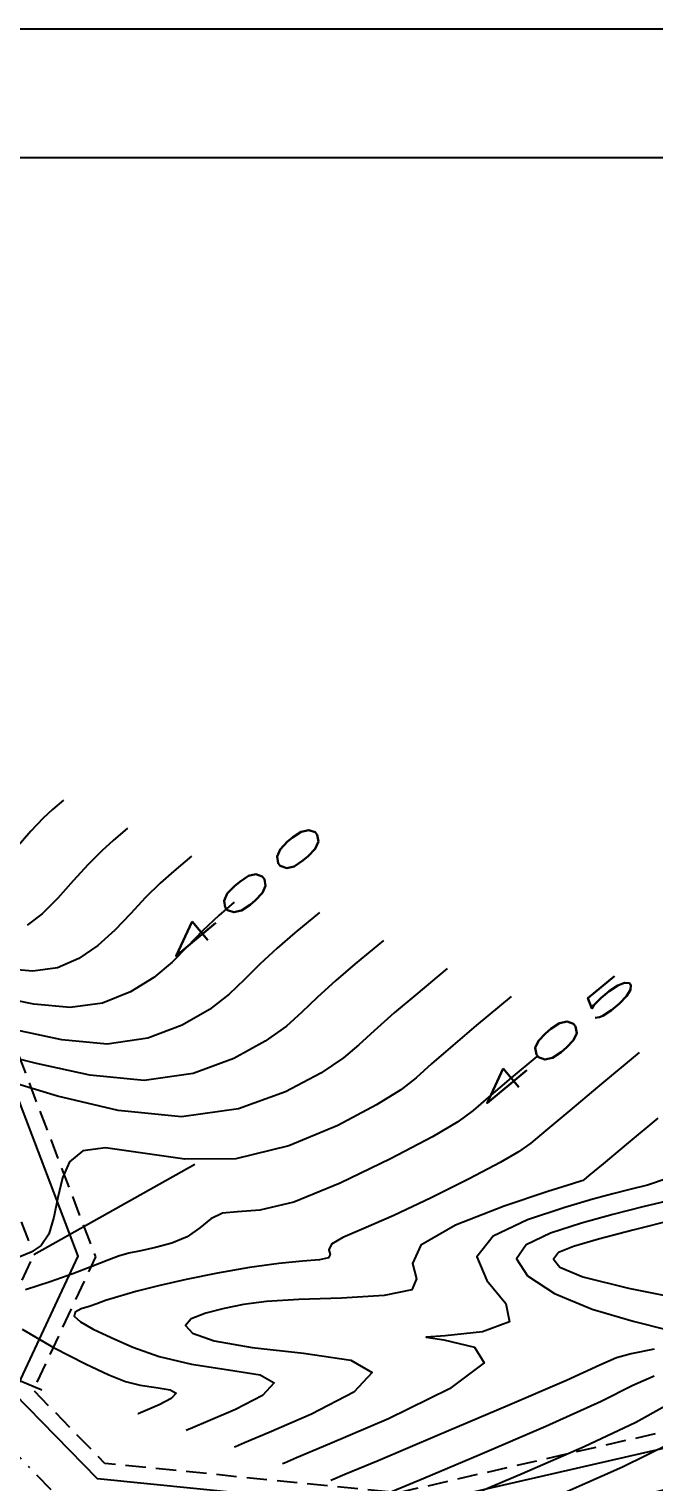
# Model space of a CAD drawing. Header units: millimetres. Extents: x 276147 to 291056, y 9594849 to 9609891.
# Drawn here: x 285157.5 to 285196, y 9596544 to 9596633.6 of the extents above; entities that cross this region are included whole.
import ezdxf
from ezdxf.enums import TextEntityAlignment as Align

# ---------------------------------------------------------------- set-up
doc = ezdxf.new("R2010")
doc.units = ezdxf.units.MM
doc.header["$LTSCALE"] = 10
for name, pattern in [('CONTINUO', [0]), ('DASHDOTX2', [50.8, 25.4, -12.7, 0, -12.7]), ('HIDDEN', [0.375, 0.25, -0.125])]:
    doc.linetypes.add(name, pattern=pattern)
for name, color, linetype in [('500-dim1', 6, 'Continuous'), ('Curvas mestras', 30, 'Continuous'), ('Curvas simples', 9, 'Continuous'), ('Curvas texto', 2, 'Continuous'), ('LINHA02', 8, 'Continuous'), ('TG', 7, 'CONTINUO')]:
    doc.layers.add(name, color=color, linetype=linetype)
doc.styles.add('SIMPLEX', font='simplex', dxfattribs={"height": 0.2})

msp = doc.modelspace()

# ---------------------------------------------------------------- linework, layer by layer
at = {"color": 8, "linetype": 'HIDDEN', "ltscale": 0.5, "elevation": 160.1796621240507, "flags": 128}
msp.add_lwpolyline([(285284.4066639607, 9596526.482070172), (285270.5826698519, 9596522.259217547), (285252.1874144828, 9596516.639969464), (285244.6637616719, 9596517.652206672), (285240.8799137478, 9596523.684238628), (285243.4126827257, 9596545.38090043), (285230.2537774265, 9596548.6337094), (285199.4507043695, 9596547.796458796), (285180.1765932365, 9596543.374876408), (285162.1225250977, 9596545.187320657), (285157.7266263914, 9596549.70200622), (285161.5581282348, 9596557.913740786), (285153.2551091654, 9596579.718767166), (285130.9623938378, 9596584.62452904), (285110.0950859511, 9596578.108072596), (285097.2086925445, 9596562.038380977), (285064.8856910209, 9596538.509236362), (285052.1738307181, 9596523.014541393), (285036.6182420748, 9596511.097859764), (285028.5252062663, 9596504.898021668), (285022.1250464947, 9596498.753929328), (285006.5727289441, 9596498.09449322)], dxfattribs=at)
at = {"layer": '500-dim1', "ltscale": 0.1}
for points in [[(284988.6304906769, 9596397.671586046), (285302.3489022282, 9596397.671586046), (285302.3489022282, 9596633.55606258), (284988.6304906769, 9596633.55606258)], [(284996.5727289441, 9596405.613824314), (285294.4066639611, 9596405.613824314), (285294.4066639611, 9596625.613824312), (284996.5727289441, 9596625.613824312)]]:
    msp.add_lwpolyline(points, close=True, dxfattribs=at)
at = {"layer": 'Curvas mestras', "linetype": 'CONTINUO'}
for points in [[(285170.0920568533, 9596579.769858418, -58.20039105988371), (285169.1408823934, 9596578.938337827, -58.19223654913048), (285168.1430453249, 9596577.996470524, -58.18140278730107), (285167.2138694486, 9596577.032326812, -58.16846077676427), (285166.258648896, 9596576.072081758, -58.15616933066895), (285165.1301701175, 9596575.126430873, -58.14783403198498), (285163.7086908492, 9596574.235066047, -58.1471591948325), (285161.9843659488, 9596573.553656682, -58.15944355641523), (285159.974824552, 9596573.266865565, -58.19038442716965), (285157.739960135, 9596573.474992542, -58.24206624299086), (285155.5087305231, 9596573.940879766, -58.30212160662313)], [(285188.737860093, 9596570.260782136, -52.51081086569729), (285187.1615661553, 9596568.940065583, -52.49917434356438), (285185.7676198278, 9596567.750291876, -52.48816830073746), (285184.8186103344, 9596566.927497987, -52.48025629549785), (285183.8702403922, 9596566.233761113, -52.47656050414343), (285182.3014930865, 9596565.312665472, -52.47786761886937), (285179.7170172448, 9596563.943785733, -52.48489066408047), (285176.624126629, 9596562.450640162, -52.49804736373744), (285173.7558017293, 9596561.292731436, -52.51768155712897), (285171.6799415153, 9596560.788156988, -52.54281717104868), (285170.3041248208, 9596560.689371224, -52.56719764039416), (285169.3708439523, 9596560.607420292, -52.58324648983807), (285168.6427818661, 9596560.249043347, -52.58611769615936), (285167.9633611323, 9596559.703755533, -52.58188763886256), (285167.1961929624, 9596559.156760983, -52.579363059162), (285166.253916696, 9596558.753879543, -52.58507594928642), (285165.2453021517, 9596558.483379817, -52.59645848473565), (285164.3281482692, 9596558.2941431, -52.60866797409517), (285163.6065809288, 9596558.134710006, -52.61792797219504), (285162.9700177813, 9596557.95226045, -52.624727408544), (285162.2542044197, 9596557.693634667, -52.63062147164283), (285161.3234571625, 9596557.322544888, -52.63714470990499), (285160.1563892128, 9596556.870188374, -52.64574873176434), (285158.760186497, 9596556.384633388, -52.65786443245861), (285157.2393364188, 9596555.887828736, -52.67211361307682)], [(285197.2695500503, 9596560.210736897, -47.00653019788705), (285194.6567508596, 9596559.55926261, -47.03763035803831), (285192.5301926307, 9596559.00499684, -47.06215533436306), (285190.9895816227, 9596558.562572332, -47.0785831634098), (285190.0625841048, 9596558.1758636, -47.08451931547871), (285189.7588545937, 9596557.771053843, -47.07735109721808), (285190.1510553815, 9596557.284328127, -47.05352877275117), (285191.5638888328, 9596556.691866867, -47.00575386269747), (285194.38506509, 9596555.97985236, -46.92579084532598), (285198.6241740746, 9596555.1469332, -46.81340293309449)], [(285157.0306550545, 9596553.455767963, -52.59660671898427), (285158.9612600015, 9596552.322177164, -52.52070607905307), (285160.9322668976, 9596551.329344347, -52.44860690695031), (285162.364591789, 9596550.649757888, -52.39758573964036), (285163.3840739297, 9596550.242104517, -52.36376274373878), (285164.2927833755, 9596550.01162056, -52.33796899343407), (285165.2867450666, 9596549.866395902, -52.31325777593565), (285166.1377984524, 9596549.7259227, -52.29157093973163), (285166.5117358629, 9596549.512544677, -52.27707252095251), (285166.1972175684, 9596549.179201877, -52.27246276332561), (285165.474372598, 9596548.801214643, -52.27458663654078), (285164.7461999169, 9596548.484497637, -52.27882521177207), (285164.3264373707, 9596548.308024803, -52.28146853428596), (285164.1717883266, 9596548.243008235, -52.28244237499575), (285164.1496960347, 9596548.233720297, -52.28258149113071)], [(285195.9582834389, 9596550.57383532, -46.71706166609918), (285194.6586644513, 9596549.98776981, -46.72394496950118), (285192.701820581, 9596549.007124724, -46.73109120383424), (285189.2823360319, 9596547.46723558, -46.74927207911649), (285185.2264524021, 9596545.724405548, -46.77357761954453), (285181.7683251501, 9596544.26518422, -46.79517758512202), (285179.8346416607, 9596543.452240687, -46.80735429751485), (285179.1222320612, 9596543.152736014, -46.81184048010299), (285179.020459402, 9596543.109948777, -46.8124813323634)]]:
    msp.add_polyline3d(points, dxfattribs=at)
at = {"layer": 'Curvas simples', "linetype": 'CONTINUO'}
for points in [[(285159.5826009592, 9596586.046788953, -61.61925567444678), (285158.9045747108, 9596585.475304784, -61.61413920003951), (285158.3284723394, 9596584.937302567, -61.60807391415847), (285157.5683004233, 9596584.144177716, -61.59734348315078), (285156.6510259179, 9596583.095224304, -61.58138345190354)], [(285163.522475828, 9596584.319074657, -60.48281493791411), (285162.6337357583, 9596583.573489327, -60.47622314656883), (285161.93260869, 9596582.93764732, -60.46946145491938), (285161.0932157239, 9596582.094941987, -60.45869657784033), (285160.1719730963, 9596581.07425914, -60.44374259534788), (285159.2140128965, 9596580.00740962, -60.42801283622657), (285158.261639928, 9596579.051936233, -60.41582059111942), (285157.340093342, 9596578.340112964, -60.41099368847472)], [(285167.462350699, 9596582.591361364, -59.34637423426875), (285166.3628958059, 9596581.671673877, -59.33830711323799), (285165.5367450428, 9596580.937993072, -59.3308490283348), (285164.6181300248, 9596580.045706253, -59.32004969261152), (285163.6929212725, 9596579.053292977, -59.30610168599789), (285162.7363313961, 9596578.039745687, -59.29209107343604), (285161.695904523, 9596577.089183554, -59.28182732159303), (285160.5243920945, 9596576.287589008, -59.27907642532637), (285159.1953478135, 9596575.728397563, -59.28743103236456), (285157.6875296942, 9596575.506906996, -59.31044034580963), (285156.0170245232, 9596575.662476284, -59.34907119496756)], [(285175.3421014392, 9596579.135933777, -57.07349277418371), (285173.8212169009, 9596577.86804296, -57.06247502655287), (285172.7450187463, 9596576.938683577, -57.0536241225459), (285171.6679606257, 9596575.947234796, -57.0427558818742), (285170.7348176272, 9596575.01136165, -57.03081990012697), (285169.7809673956, 9596574.104417827, -57.02024756787841), (285168.5644347098, 9596573.163677193, -57.01384072974589), (285166.8929896039, 9596572.182543088, -57.01524196428046), (285164.7733850841, 9596571.378915802, -57.03145606038424), (285162.2621194123, 9596571.026825128, -57.07032854112594), (285159.4628957466, 9596571.287508797, -57.13506129095595), (285156.6682248591, 9596571.871044407, -57.21028214270746)], [(285179.2819763099, 9596577.40822048, -55.93705207048015), (285177.5503779504, 9596575.966228504, -55.9245590058531), (285176.3491560987, 9596574.939029327, -55.91501167587967), (285175.192874926, 9596573.897999063, -55.90410899664539), (285174.2557658035, 9596572.990395484, -55.89317899083517), (285173.3032858929, 9596572.136752896, -55.88432577237518), (285171.9986993043, 9596571.200924512, -55.87984746021948), (285170.0772883588, 9596570.130020127, -55.88332473372839), (285167.5624032196, 9596569.204174925, -55.9034685844349), (285164.5494152718, 9596568.786784688, -55.95027263505882), (285161.1966449491, 9596569.103769893, -56.02796198564147), (285157.9142319032, 9596569.831160767, -56.11768754294872), (285155.1752648499, 9596570.507518267, -56.19483188734421)], [(285183.2218511811, 9596575.680507187, -54.80061136689299), (285181.279537998, 9596574.064413048, -54.78664297263867), (285179.9532924493, 9596572.93937408, -54.776399216757), (285178.7177902265, 9596571.848763334, -54.76546209139314), (285177.7767139818, 9596570.96943032, -54.75553811425607), (285176.8256043928, 9596570.169088967, -54.74840400958465), (285175.4329638992, 9596569.238171833, -54.74585419069308), (285173.2615871109, 9596568.077496167, -54.75140747052183), (285170.3514223549, 9596567.029434046, -54.77548108840392), (285166.836710132, 9596566.54674425, -54.83021674913153), (285162.9362437125, 9596566.92205508, -54.9208115861079), (285159.2070274554, 9596567.807476906, -55.02468457867189), (285156.2906214877, 9596568.694989624, -55.11231007464494)], [(285187.16172605, 9596573.952792894, -53.66417063047674), (285185.0086990456, 9596572.162597593, -53.64872691910978), (285183.5574298022, 9596570.939719832, -53.63778677009077), (285182.2427045273, 9596569.799527608, -53.62681520616433), (285181.2976621581, 9596568.948464153, -53.61789720484785), (285180.3479218924, 9596568.201425036, -53.61248226693397), (285178.8672284941, 9596567.275419153, -53.61186092110847), (285176.4852426228, 9596566.01198105, -53.61827447070073), (285173.4553005466, 9596564.750756916, -53.63776737040871), (285170.1866574256, 9596563.95591658, -53.6773347236126), (285167.0560923047, 9596563.929234147, -53.73930202124438), (285164.3104767302, 9596564.32288278, -53.80731577609231), (285162.1642061298, 9596564.62663891, -53.86035285578373), (285160.7589335254, 9596564.436817223, -53.88234146687), (285159.9453323082, 9596563.775885504, -53.87701537253132), (285159.5013314558, 9596562.772846783, -53.85305961672248), (285159.2233119049, 9596561.568532808, -53.81917645994371), (285158.9814613777, 9596560.351068117, -53.78413632718411), (285158.6644195491, 9596559.320402943, -53.75672676172371), (285158.1883879033, 9596558.623579487, -53.7434483060174), (285157.5798131719, 9596558.19600983, -53.74165360649612), (285156.892707894, 9596557.920198012, -53.74640822873015)], [(285195.0414757925, 9596570.497366307, -51.39128922312784), (285192.4670201406, 9596568.35896668, -51.37289483242466), (285190.7657025062, 9596566.940410336, -51.36056188432529), (285189.2925351284, 9596565.701056147, -51.34952139536882), (285188.3668848764, 9596564.920577433, -51.34252710689589), (285187.611168814, 9596564.378459048, -51.33993242881524), (285186.4735665478, 9596563.72913624, -51.34149060633764), (285184.5755008921, 9596562.729656504, -51.34683976132919), (285182.2313654815, 9596561.547513425, -51.35515746249848), (285179.9287991559, 9596560.45281184, -51.36550608198421), (285178.0790101561, 9596559.652818503, -51.37642309479679), (285176.7874913317, 9596559.10345079, -51.38434634424311), (285176.0833059329, 9596558.697787004, -51.38518872370742), (285175.9260975941, 9596558.350508465, -51.37696453361105), (285175.9978414784, 9596558.062703677, -51.36609334012291), (285175.9110921359, 9596557.857064176, -51.36109613658891), (285175.3530208043, 9596557.739433194, -51.36844399224765), (285174.3092675021, 9596557.6482707, -51.3864085666396), (285172.8400839393, 9596557.505188387, -51.41121169554799), (285171.0299232936, 9596557.25203747, -51.43925263211396), (285169.0600286253, 9596556.911626406, -51.46764058610688), (285167.13584046, 9596556.527001193, -51.49366219949707), (285165.4345713384, 9596556.13837076, -51.51507778299538), (285164.0205268418, 9596555.774587708, -51.53154196039804), (285162.9297845658, 9596555.461667554, -51.5431830242419), (285162.1684795961, 9596555.217283558, -51.55045695407578), (285161.6229689923, 9596555.025746947, -51.55513086731343), (285161.1496712957, 9596554.86302368, -51.5592993895084), (285160.6606056801, 9596554.70326331, -51.56388152113914), (285160.2902148218, 9596554.513342747, -51.5650931101668), (285160.2285490186, 9596554.258317493, -51.55797407505133), (285160.6179226084, 9596553.910298452, -51.53875376315818), (285161.4097200998, 9596553.46962108, -51.50841905417883), (285162.5075920423, 9596552.943675233, -51.46914618400888), (285163.844028046, 9596552.353468075, -51.42297870837182), (285165.4668619943, 9596551.774484957, -51.37142999979232), (285167.4527638339, 9596551.295828544, -51.31588081110066), (285169.7375864206, 9596550.961999796, -51.25907705133113), (285171.6939042535, 9596550.639092892, -51.20922545451003), (285172.5534737439, 9596550.148601307, -51.175897963662), (285171.8304891995, 9596549.382346652, -51.16530155503688), (285170.1688855275, 9596548.51346707, -51.17018369040715), (285168.4950335299, 9596547.785427844, -51.17992687245395), (285167.5301253007, 9596547.379769897, -51.18600308397117), (285167.1746330579, 9596547.230316708, -51.18824167429966), (285167.1238483091, 9596547.208966393, -51.18856148046006)], [(285196.1961682093, 9596566.457159244, -50.23497930224085), (285194.3698178959, 9596564.940770116, -50.22195033830621), (285192.8174204772, 9596563.651838457, -50.21087568244229), (285191.9499033018, 9596562.931552973, -50.20468691902033), (285191.6302879148, 9596562.666181436, -50.20240681941186), (285191.5846184193, 9596562.62826538, -50.20208110348585), (285191.5042713132, 9596562.602521056, -50.20285034531525), (285190.941953678, 9596562.422366593, -50.2082346159409), (285189.4157019929, 9596561.933395827, -50.22284893385631), (285186.7162811272, 9596561.039360542, -50.24773945207971), (285183.7253584982, 9596559.876637276, -50.26967685375393), (285181.5973239097, 9596558.639758516, -50.2718630114946), (285181.0828400786, 9596557.503214452, -50.24494728268155), (285181.3176433391, 9596556.56130914, -50.20936877038594), (285181.0337359452, 9596555.888307324, -50.19301430115274), (285179.3214107299, 9596555.523502732, -50.21543256585982), (285176.7040999265, 9596555.366339045, -50.26282128874709), (285174.0635243548, 9596555.281291917, -50.3130401968051), (285172.0836030872, 9596555.156230684, -50.34868619075542), (285170.6570522262, 9596554.972606426, -50.37130501519687), (285169.4787891194, 9596554.735260893, -50.38717943001802), (285168.3437970763, 9596554.446887942, -50.40051312921832), (285167.447331197, 9596554.101566833, -50.40719262757602), (285167.0847145431, 9596553.691228924, -50.40102533375875), (285167.515571215, 9596553.22016792, -50.37694036235597), (285168.8567364782, 9596552.742130917, -50.3343536424477), (285171.1893436474, 9596552.323231352, -50.27380300077175), (285174.3592707301, 9596551.981512416, -50.19897347213964), (285177.2713645507, 9596551.542752298, -50.12613965061291), (285178.595211627, 9596550.784658937, -50.07472343914241), (285177.4637618303, 9596549.585491424, -50.0581403267247), (285174.8633984545, 9596548.225718496, -50.06578071173544), (285172.2438671455, 9596547.086359056, -50.08102856596496), (285170.7338132312, 9596546.451514987, -50.09053763377278), (285170.1774777867, 9596546.217624178, -50.09404094100728), (285170.0980005812, 9596546.184211493, -50.09454143725133)], [(285196.7651139815, 9596562.739158787, -49.10098575937126), (285195.5623515568, 9596562.333168456, -49.111825664379), (285194.4734026553, 9596562.06120242, -49.1247727488194), (285193.4260768812, 9596561.805258928, -49.13740934870702), (285192.1802767402, 9596561.468004167, -49.15136556155311), (285190.453925215, 9596560.95727206, -49.16928350514763), (285188.1674601867, 9596560.19775544, -49.19029254550378), (285186.0513650974, 9596559.181570772, -49.19947093011842), (285185.0386362875, 9596557.917693444, -49.17838419499139), (285185.6586958231, 9596556.45915904, -49.11814285997798), (285186.8266586981, 9596555.03525202, -49.048037843339), (285187.0540656292, 9596553.919316065, -49.00690501488543), (285185.3971657719, 9596553.303586392, -49.01998816363311), (285183.091038009, 9596553.055854488, -49.05816251082843), (285181.915470663, 9596552.962804368, -49.0787112095536), (285183.0032374699, 9596552.80768946, -49.05179289521447), (285184.8990588378, 9596552.36005176, -48.99906839223375), (285185.5006425875, 9596551.386002656, -48.95507396672883), (285183.3529422254, 9596549.778350927, -48.94550507675422), (285179.5898999787, 9596547.936684892, -48.96069349822618), (285175.9927007608, 9596546.387290264, -48.98213025941777), (285173.9375011614, 9596545.523260083, -48.99507218351619), (285173.1803225182, 9596545.204932647, -48.9998402404276), (285173.0721538557, 9596545.159457583, -49.00052140644084)], [(285197.3621359275, 9596561.494150538, -48.04746578019376), (285195.3478134655, 9596561.007997913, -48.07196977329704), (285193.4185137985, 9596560.513632892, -48.09449794343937), (285191.4920584227, 9596559.981134452, -48.11571942982528), (285189.5820028236, 9596559.378074156, -48.13429948177919), (285188.0848314551, 9596558.662001833, -48.14088819277504), (285187.4927617645, 9596557.787960883, -48.12413181955026), (285188.1527489022, 9596556.745067464, -48.07670907876717), (285189.8307028691, 9596555.658738716, -48.00742877259882), (285192.1472673638, 9596554.688461544, -47.92913214509871), (285194.6743418677, 9596553.9530954, -47.85430759636483), (285196.7888399419, 9596553.408968996, -47.7940316432764)], [(285195.9738755718, 9596552.222950963, -47.77152642901319), (285194.5536753557, 9596551.937903203, -47.79069423998271), (285193.6452148057, 9596551.690089168, -47.80080971066172), (285192.6229353141, 9596551.242191123, -47.80665340870882), (285190.5652331853, 9596550.304995213, -47.81724800963684), (285186.9205713504, 9596548.726035085, -47.83866868729501), (285182.6176872752, 9596546.899846368, -47.86520084135964), (285178.9553840576, 9596545.357714197, -47.88818245540869), (285176.9082557739, 9596544.497076647, -47.9010735319721), (285176.1540504611, 9596544.180000553, -47.90582290853173), (285176.0463061299, 9596544.13470368, -47.90650139582839)], [(285156.9272323736, 9596550.2816582, -53.49540890261096), (285157.8542045731, 9596549.889214063, -53.46394130182716), (285158.1957202766, 9596549.744628754, -53.45234796197882), (285158.2445082346, 9596549.723973848, -53.45069177521191)], [(285196.6416574859, 9596548.724941544, -45.64201964667564), (285194.838407979, 9596547.709255237, -45.64493443091897), (285191.6441007108, 9596546.208435077, -45.65987543822528), (285187.8352185288, 9596544.548964728, -45.68195437753138), (285184.5812652426, 9596543.17265424, -45.7021727350334), (285182.7610275472, 9596542.407404725, -45.7136350629994), (285182.0904136611, 9596542.125471478, -45.71785805173249), (285181.9946116766, 9596542.085194873, -45.71846132175096)], [(285196.9749953769, 9596546.411385747, -44.55877765788728), (285194.0058653923, 9596544.949635576, -44.57047883004679), (285190.4439836536, 9596543.373522907, -44.59033112300358), (285187.3942053356, 9596542.080124265, -44.60916788500298), (285185.687414436, 9596541.362569757, -44.61991584105682), (285185.0585962609, 9596541.09820694, -44.62387560322213), (285184.9687649506, 9596541.060440967, -44.62444129105688)]]:
    msp.add_polyline3d(points, dxfattribs=at)
at = {"layer": 'LINHA02', "extrusion": (-0.0200587750042602, 0.0327446982403546, 0.999262443146182)}
msp.add_line((285157.7445972332, 9596558.050876547, -458.0317828502415), (285167.6590486535, 9596563.626581224, -458.0154738382812), dxfattribs=at)
at = {"layer": 'TG', "color": 8, "linetype": 'CONTINUO', "elevation": 160.1796621240507}
msp.add_lwpolyline([(285284.6988100097, 9596525.525696455), (285270.8748159009, 9596521.30284383), (285252.2706082115, 9596515.61976652), (285244.0657737913, 9596516.723650351), (285239.8458744151, 9596523.450814972), (285242.3172531961, 9596544.621585013), (285230.1454212986, 9596547.63039487), (285199.5773293825, 9596546.799531229), (285180.2401162809, 9596542.363472918), (285161.6601820209, 9596544.22870876), (285156.5284576585, 9596549.499103611), (285160.4730508663, 9596557.953217354), (285152.512753214, 9596578.858203702), (285131.0069108995, 9596583.59080535), (285110.6843744482, 9596577.244470483), (285097.9052435571, 9596561.30853821), (285065.5776556886, 9596537.77605502), (285052.8736726326, 9596522.290961755), (285037.226375643, 9596510.304025045), (285029.1775546577, 9596504.138058633), (285022.5449650136, 9596497.77083583), (285006.6150920272, 9596497.095390938)], dxfattribs=at)
at = {"layer": 'TG', "color": 1, "linetype": 'DASHDOTX2', "ltscale": 0.005, "elevation": 160.1796621240507, "flags": 128}
msp.add_lwpolyline([(285284.406663961, 9596522.822412927), (285271.6051810231, 9596518.91190954), (285252.4785925334, 9596513.069259163), (285242.5708040892, 9596514.402259547), (285237.2607760833, 9596522.867255837), (285239.5786793719, 9596542.723296473), (285229.8745309795, 9596545.122108547), (285199.8938919146, 9596544.307212312), (285180.3989238919, 9596539.834964197), (285160.5043243289, 9596541.83217902), (285153.5330358263, 9596548.99184708), (285157.760357445, 9596558.051908767), (285150.6568633354, 9596576.70679504), (285131.1182035539, 9596581.006496124), (285112.1575956909, 9596575.085465197), (285099.6466210886, 9596559.483931292), (285067.3075673581, 9596535.94310166), (285054.6232774191, 9596520.48201266), (285038.7467095636, 9596508.319438243), (285030.8084256359, 9596502.238151036), (285023.5947613104, 9596495.313102083), (285006.572728944, 9596494.591348384)], dxfattribs=at)

# ---------------------------------------------------------------- texts
at = {"layer": 'Curvas texto', "extrusion": (-0.0200587750042602, 0.0327446982403546, 0.999262443146182), "style": 'SIMPLEX'}
for s, rotation, width, p, p2 in [('400', 188.371910286082, 3.299405086256774, (-5256056.58460511, -8028343.955641123, 308458.7885240301), (-5256069.175268534, -8028345.808561724, 308458.7885240301)), ('405', 188.2421550363125, 3.29940509759665, (-5256068.189940792, -8028326.011910229, 308463.78852403), (-5256080.784768197, -8028327.836312584, 308463.78852403))]:
    msp.add_text(s, height=1.5, rotation=rotation, dxfattribs=dict(at, width=width)).set_placement(p, p2, align=Align.FIT)

doc.saveas('drawing.dxf')
